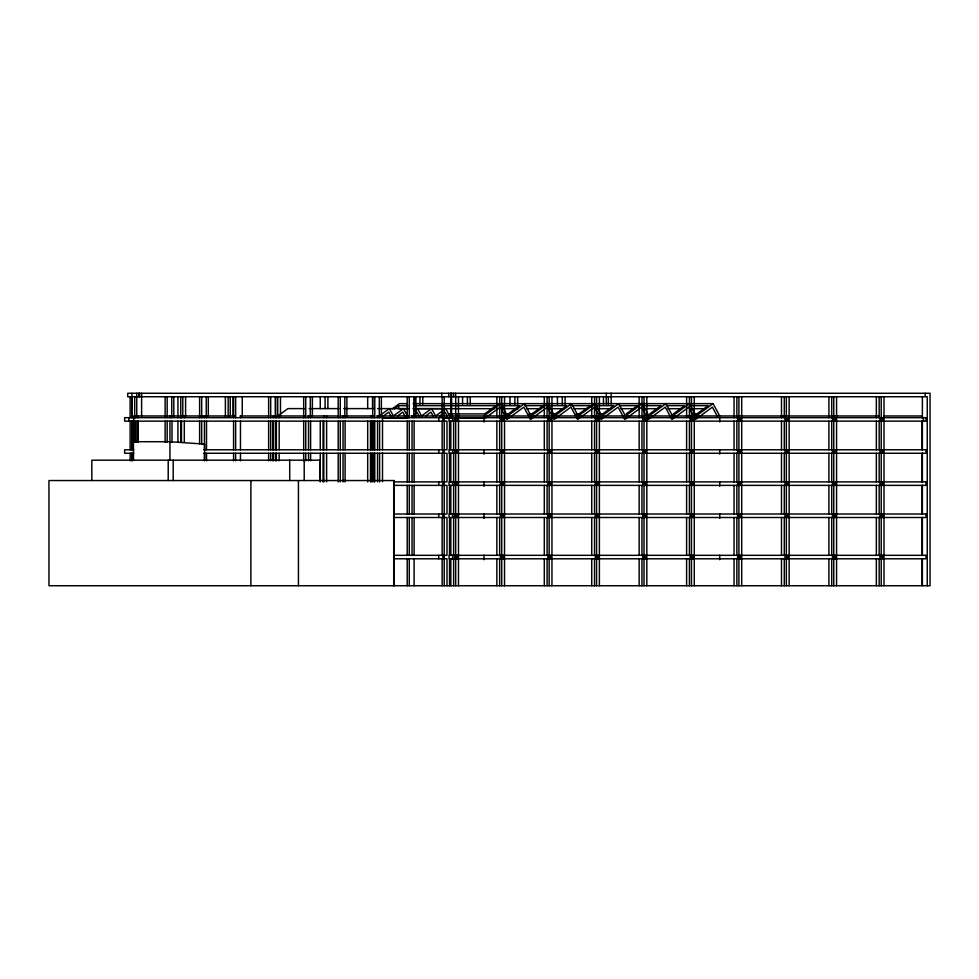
<?xml version="1.0" encoding="UTF-8"?>
<svg xmlns="http://www.w3.org/2000/svg" width="979" height="979" viewBox="0 0 979 979"><rect width="100%" height="100%" fill="white"/><g stroke="black" fill="none" stroke-linecap="round" stroke-linejoin="round"><path stroke-width="1.47" d="M277.816 415.965L287.924 408.598L304.579 408.598M379.277 415.965L389.385 408.598L393.362 415.965L403.47 408.598L407.448 415.965M392.175 408.916L399.432 403.629L407.007 403.629M383.438 415.965L388.749 412.086L390.829 415.965M394.158 408.965L398.686 405.673L407.815 405.673M397.511 415.965L402.822 412.086L404.914 415.965M414.178 411.045L417.556 408.598L421.508 415.965L431.592 408.598L435.582 415.965L445.714 408.598L449.691 415.965M413.725 414.411L416.907 412.098L418.975 415.965M425.657 415.965L430.956 412.086L433.048 415.965M448.223 413.909L484.727 413.909L496.035 405.673L413.897 405.673M442.643 418.204L485.046 418.204L500.257 407.129L506.914 419.453L523.826 407.129L530.483 419.453L547.396 407.129L554.016 419.465L570.916 407.129L577.598 419.453L594.547 407.117L601.204 419.453L618.128 407.129L624.773 419.453L641.698 407.129L648.355 419.453L665.279 407.129L671.924 419.453L688.849 407.129L695.494 419.453L712.418 407.129L717.191 415.965M505.262 413.909L508.309 413.909L519.616 405.673L501.358 405.673M528.831 413.909L531.878 413.909L543.186 405.673L524.928 405.673M552.34 413.933L555.387 413.933L566.694 405.673L548.436 405.673M626.168 413.909L637.476 405.673L619.23 405.673M649.75 413.909L661.058 405.673L642.799 405.673M693.854 413.909L696.889 413.909L708.209 405.673L689.95 405.673M719.724 415.965L713.067 403.629L696.142 415.965L689.497 403.629L672.573 415.965L665.916 403.629L648.991 415.965L642.346 403.629L625.422 415.965L618.777 403.629L601.852 415.965L595.195 403.629L578.246 415.965L571.552 403.629L554.665 415.965L548.056 403.629L531.132 415.965L524.475 403.629L507.55 415.965L500.905 403.629L483.981 415.965L485.046 418.204M439.742 415.965L445.066 412.086L447.158 415.965M575.982 413.897L579.03 413.897L590.337 405.673L570.561 405.673M413.065 403.629L713.067 403.629M595.648 405.673L613.906 405.673L602.599 413.909L599.552 413.909M666.381 405.673L684.627 405.673L673.319 413.909L673.319 416.944M309.119 408.598L338.795 408.598M343.751 408.598L374.247 408.598M377.723 408.598L408.463 408.598M413.003 408.598L445.714 408.598M407.815 408.696L398.686 408.696L398.686 405.673M413.897 408.696L494.517 408.696M502.876 408.696L518.087 408.696M526.457 408.696L540.139 408.696M549.965 408.708L563.647 408.708M573.596 408.696L587.29 408.696M597.178 408.696L610.872 408.696M620.747 408.696L634.441 408.696M644.317 408.696L658.01 408.696M667.898 408.696L681.592 408.696M691.468 408.696L705.161 408.696M234.715 415.965L137.036 415.965L137.036 417.678M240.185 415.965L268.968 415.965M271.905 415.965L304.677 415.965M307.357 415.965L338.905 415.965M341.414 415.965L374.174 415.965M376.707 415.965L408.378 415.965M410.972 415.965L879.423 415.965M883.988 415.965L922.132 415.965L922.132 417.678M407.815 418.204L383.572 418.204L382.508 415.965L382.508 449.606M133.474 460.179L133.474 441.713L169.942 441.713L204.611 444.111L204.611 460.179M201.576 444.111L204.611 444.111M133.793 449.789L124.651 449.789L124.651 453.265L133.793 453.265M203.571 449.789L446.987 449.789L446.987 421.154L124.651 421.154L124.651 417.678L446.987 417.678L446.987 415.965M203.571 453.265L446.987 453.265L446.987 481.901L394.353 481.901M394.353 485.376L446.987 485.376L446.987 514.012L394.353 514.012M394.353 517.499L446.987 517.499L446.987 555.326L394.353 555.326M394.353 558.801L446.987 558.801L446.987 585.736M133.474 441.713L137.99 442.018M927.248 585.736L927.248 396.752L127.723 396.752L127.723 393.264L930.05 393.264L930.05 585.736L922.389 585.736L922.389 558.801M925.204 393.264L925.204 396.324M923.417 417.678L923.417 421.154M922.389 396.752L922.389 417.678M922.389 421.154L922.389 449.789M922.389 453.265L922.389 481.901M922.389 485.376L922.389 514.012M922.389 517.499L922.389 555.326M922.132 421.154L922.132 449.789M922.132 453.265L922.132 481.901M922.132 485.376L922.132 514.012M922.132 517.499L922.132 555.326M922.132 558.801L922.132 585.736L48.95 585.736L48.95 480.542L394.243 480.542L394.243 585.736M884.013 396.752L884.013 585.736M882.728 417.678L882.728 421.154M882.728 449.789L882.728 453.265M882.728 481.901L882.728 485.376M882.728 514.012L882.728 517.499M882.728 555.326L882.728 558.801M881.21 396.752L881.21 585.736M879.913 417.678L879.913 421.154M879.913 449.789L879.913 453.265M879.913 481.901L879.913 485.376M879.913 514.012L879.913 517.499M879.913 555.326L879.913 558.801M879.166 396.752L879.166 417.678M879.166 421.154L879.166 449.789M879.166 453.265L879.166 481.901M879.166 485.376L879.166 514.012M879.166 517.499L879.166 555.326M879.166 558.801L879.166 585.736M876.352 396.752L876.352 417.678M876.352 421.154L876.352 449.789M876.352 453.265L876.352 481.901M876.352 485.376L876.352 514.012M876.352 517.499L876.352 555.326M876.352 558.801L876.352 585.736M836.58 396.752L836.58 585.736M835.283 417.678L835.283 421.154M835.283 449.789L835.283 453.265M835.283 481.901L835.283 485.376M835.283 514.012L835.283 517.499M835.283 555.326L835.283 558.801M833.765 396.752L833.765 585.736M832.48 417.678L832.48 421.154M832.48 449.789L832.48 453.265M832.48 481.901L832.48 485.376M832.48 514.012L832.48 517.499M832.48 555.326L832.48 558.801M831.722 396.752L831.722 417.678M831.722 421.154L831.722 449.789M831.722 453.265L831.722 481.901M831.722 485.376L831.722 514.012M831.722 517.499L831.722 555.326M831.722 558.801L831.722 585.736M828.919 396.752L828.919 417.678M828.919 421.154L828.919 449.789M828.919 453.265L828.919 481.901M828.919 485.376L828.919 514.012M828.919 517.499L828.919 555.326M828.919 558.801L828.919 585.736M789.135 396.752L789.135 585.736M787.85 417.678L787.85 421.154M787.85 449.789L787.85 453.265M787.85 481.901L787.85 485.376M787.85 514.012L787.85 517.499M787.85 555.326L787.85 558.801M786.333 396.752L786.333 585.736M785.048 417.678L785.048 421.154M785.048 449.789L785.048 453.265M785.048 481.901L785.048 485.376M785.048 514.012L785.048 517.499M785.048 555.326L785.048 558.801M784.289 396.752L784.289 417.678M784.289 421.154L784.289 449.789M784.289 453.265L784.289 481.901M784.289 485.376L784.289 514.012M784.289 517.499L784.289 555.326M784.289 558.801L784.289 585.736M781.487 396.752L781.487 417.678M781.487 421.154L781.487 449.789M781.487 453.265L781.487 481.901M781.487 485.376L781.487 514.012M781.487 517.499L781.487 555.326M781.487 558.801L781.487 585.736M741.703 396.752L741.703 585.736M740.405 417.678L740.405 421.154M740.405 449.789L740.405 453.265M740.405 481.901L740.405 485.376M740.405 514.012L740.405 517.499M740.405 555.326L740.405 558.801M738.9 396.752L738.9 585.736M737.603 417.678L737.603 421.154M737.603 449.789L737.603 453.265M737.603 481.901L737.603 485.376M737.603 514.012L737.603 517.499M737.603 555.326L737.603 558.801M736.857 396.752L736.857 417.678M736.857 421.154L736.857 449.789M736.857 453.265L736.857 481.901M736.857 485.376L736.857 514.012M736.857 517.499L736.857 555.326M736.857 558.801L736.857 585.736M734.042 396.752L734.042 417.678M734.042 421.154L734.042 449.789M734.042 453.265L734.042 481.901M734.042 485.376L734.042 514.012M734.042 517.499L734.042 555.326M734.042 558.801L734.042 585.736M719.724 417.495L719.724 422.071M719.724 449.606L719.724 454.195M719.724 481.729L719.724 486.318M719.724 513.84L719.724 518.429M719.724 555.142L719.724 559.731M696.889 413.909L696.889 416.944M694.27 396.752L694.27 585.736M692.973 417.678L692.973 421.154M692.973 449.789L692.973 453.265M692.973 481.901L692.973 485.376M692.973 514.012L692.973 517.499M692.973 555.326L692.973 558.801M691.455 396.752L691.455 585.736M690.171 417.678L690.171 421.154M690.171 449.789L690.171 453.265M690.171 481.901L690.171 485.376M690.171 514.012L690.171 517.499M690.171 555.326L690.171 558.801M689.412 396.752L689.412 417.678M689.412 421.154L689.412 449.789M689.412 453.265L689.412 481.901M689.412 485.376L689.412 514.012M689.412 517.499L689.412 555.326M689.412 558.801L689.412 585.736M686.609 396.752L686.609 417.678M686.609 421.154L686.609 449.789M686.609 453.265L686.609 481.901M686.609 485.376L686.609 514.012M686.609 517.499L686.609 555.326M686.609 558.801L686.609 585.736M646.825 396.752L646.825 585.736M645.54 417.678L645.54 421.154M645.54 449.789L645.54 453.265M645.54 481.901L645.54 485.376M645.54 514.012L645.54 517.499M645.54 555.326L645.54 558.801M644.023 396.752L644.023 585.736M642.726 417.678L642.726 421.154M642.726 449.789L642.726 453.265M642.726 481.901L642.726 485.376M642.726 514.012L642.726 517.499M642.726 555.326L642.726 558.801M641.979 396.752L641.979 417.678M641.979 421.154L641.979 449.789M641.979 453.265L641.979 481.901M641.979 485.376L641.979 514.012M641.979 517.499L641.979 555.326M641.979 558.801L641.979 585.736M639.165 396.752L639.165 417.678M639.165 421.154L639.165 449.789M639.165 453.265L639.165 481.901M639.165 485.376L639.165 514.012M639.165 517.499L639.165 555.326M639.165 558.801L639.165 585.736M611.129 393.264L611.129 403.96M608.326 396.752L608.326 404.131M606.282 393.264L606.282 403.96M603.468 396.752L603.468 404.217M599.393 396.752L599.393 585.736M598.096 417.678L598.096 421.154M598.096 449.789L598.096 453.265M598.096 481.901L598.096 485.376M598.096 514.012L598.096 517.499M598.096 555.326L598.096 558.801M596.578 396.752L596.578 585.736M595.293 417.678L595.293 421.154M595.293 449.789L595.293 453.265M595.293 481.901L595.293 485.376M595.293 514.012L595.293 517.499M595.293 555.326L595.293 558.801M594.534 396.752L594.534 417.678M594.534 421.154L594.534 449.789M594.534 453.265L594.534 481.901M594.534 485.376L594.534 514.012M594.534 517.499L594.534 555.326M594.534 558.801L594.534 585.736M591.732 396.752L591.732 417.678M591.732 421.154L591.732 449.789M591.732 453.265L591.732 481.901M591.732 485.376L591.732 514.012M591.732 517.499L591.732 555.326M591.732 558.801L591.732 585.736M579.03 413.897L579.03 416.919M565.091 396.752L565.091 404.131M562.289 396.752L562.289 404.131M557.443 396.752L557.443 404.217M555.387 413.933L555.387 416.968M551.948 396.752L551.948 585.736M550.663 417.678L550.663 421.154M550.663 449.789L550.663 453.265M550.663 481.901L550.663 485.376M550.663 514.012L550.663 517.499M550.663 555.326L550.663 558.801M549.146 396.752L549.146 585.736M547.848 417.678L547.848 421.154M547.848 449.789L547.848 453.265M547.848 481.901L547.848 485.376M547.848 514.012L547.848 517.499M547.848 555.326L547.848 558.801M547.102 396.752L547.102 417.678M547.102 421.154L547.102 449.789M547.102 453.265L547.102 481.901M547.102 485.376L547.102 514.012M547.102 517.499L547.102 555.326M547.102 558.801L547.102 585.736M544.3 396.752L544.3 417.678M544.3 421.154L544.3 449.789M544.3 453.265L544.3 481.901M544.3 485.376L544.3 514.012M544.3 517.499L544.3 555.326M544.3 558.801L544.3 585.736M531.878 413.909L531.878 416.944M517.658 396.752L517.658 404.131M514.856 396.752L514.856 404.131M509.998 396.752L509.998 404.217M508.309 413.909L508.309 416.944M504.515 396.752L504.515 585.736M503.218 417.678L503.218 421.154M503.218 449.789L503.218 453.265M503.218 481.901L503.218 485.376M503.218 514.012L503.218 517.499M503.218 555.326L503.218 558.801M501.713 396.752L501.713 585.736M500.416 417.678L500.416 421.154M500.416 449.789L500.416 453.265M500.416 481.901L500.416 485.376M500.416 514.012L500.416 517.499M500.416 555.326L500.416 558.801M499.657 396.752L499.657 417.678M499.657 421.154L499.657 449.789M499.657 453.265L499.657 481.901M499.657 485.376L499.657 514.012M499.657 517.499L499.657 555.326M499.657 558.801L499.657 585.736M496.855 396.752L496.855 417.678M496.855 421.154L496.855 449.789M496.855 453.265L496.855 481.901M496.855 485.376L496.855 514.012M496.855 517.499L496.855 555.326M496.855 558.801L496.855 585.736M484.727 413.909L484.727 416.944M483.981 417.495L483.981 422.071M483.981 449.606L483.981 454.195M483.981 481.729L483.981 486.318M483.981 513.84L483.981 518.429M483.981 555.142L483.981 559.731M470.226 396.752L470.226 404.131M467.411 396.752L467.411 404.131M462.565 396.752L462.565 404.217M458.478 396.752L458.478 585.736M457.193 417.678L457.193 421.154M457.193 449.789L457.193 453.265M457.193 481.901L457.193 485.376M457.193 514.012L457.193 517.499M457.193 555.326L457.193 558.801M455.676 393.264L455.676 585.736M454.378 417.678L454.378 421.154M454.378 449.789L454.378 453.265M454.378 481.901L454.378 485.376M454.378 514.012L454.378 517.499M454.378 555.326L454.378 558.801M453.632 393.264L453.632 396.752M453.632 421.154L453.632 449.789M453.632 453.265L453.632 481.901M453.632 485.376L453.632 514.012M453.632 517.499L453.632 555.326M453.632 558.801L453.632 585.736M452.604 417.678L452.604 421.154M452.604 449.789L452.604 453.265M452.604 481.901L452.604 485.376M452.604 514.012L452.604 517.499M452.604 555.326L452.604 558.801M452.335 415.965L452.335 417.678M451.564 393.264L451.564 415.965M450.817 393.264L450.817 417.678M450.817 421.154L450.817 449.789M450.817 453.265L450.817 481.901M450.817 485.376L450.817 514.012M450.817 517.499L450.817 555.326M450.817 558.801L450.817 585.736M449.532 421.154L449.532 449.789M449.532 453.265L449.532 481.901M449.532 485.376L449.532 514.012M449.532 517.499L449.532 555.326M449.532 558.801L449.532 585.736M448.761 393.264L448.761 396.752M444.209 396.752L444.209 585.736M442.912 417.678L442.912 421.154M442.912 449.789L442.912 453.265M442.912 481.901L442.912 485.376M442.912 514.012L442.912 517.499M442.912 555.326L442.912 558.801M442.153 396.752L442.153 417.678M442.153 421.154L442.153 449.789M442.153 453.265L442.153 481.901M442.153 485.376L442.153 514.012M442.153 517.499L442.153 555.326M442.153 558.801L442.153 585.736M441.786 393.264L441.786 396.752M438.714 417.678L438.714 421.154M438.714 449.789L438.714 453.265M438.714 481.901L438.714 485.376M438.714 514.012L438.714 517.499M438.714 555.326L438.714 558.801M422.781 396.752L422.781 404.131M419.979 396.752L419.979 404.131M415.891 396.752L415.891 415.965M415.12 396.752L415.12 404.217M414.117 415.965L414.117 417.678M414.117 421.154L414.117 449.789M414.117 453.265L414.117 481.901M414.117 485.376L414.117 514.012M414.117 517.499L414.117 555.326M414.117 558.801L414.117 585.736M413.836 396.752L413.836 415.965M412.049 415.965L412.049 417.678M412.049 421.154L412.049 449.789M412.049 453.265L412.049 481.901M412.049 485.376L412.049 514.012M412.049 517.499L412.049 555.326M409.271 396.752L409.271 417.678M409.271 421.154L409.271 449.789M409.271 453.265L409.271 481.901M409.271 485.376L409.271 514.012M409.271 517.499L409.271 555.326M409.271 558.801L409.271 585.736M407.215 396.752L407.215 417.678M407.215 421.154L407.215 449.789M407.215 453.265L407.215 481.901M407.215 485.376L407.215 514.012M407.215 517.499L407.215 555.326M407.215 558.801L407.215 585.736M393.717 480.542L393.717 585.736M382.508 452.665L382.508 481.729M381.382 396.752L381.382 415.965M379.607 415.965L379.607 417.678M379.607 421.154L379.607 449.789M379.607 453.265L379.607 481.901M379.326 396.752L379.326 415.965M377.551 415.965L377.551 417.678M377.551 421.154L377.551 449.789M377.551 453.265L377.551 481.901M374.773 396.752L374.773 417.678M374.773 421.154L374.773 449.789M374.773 453.265L374.773 481.901M374.051 421.154L374.051 449.789M374.051 453.265L374.051 481.901M372.718 396.752L372.718 417.678M372.718 421.154L372.718 449.789M372.718 453.265L372.718 481.901M372.534 396.752L372.534 408.573M371.249 415.965L371.249 417.678M371.249 421.154L371.249 449.789M371.249 453.265L371.249 481.901M370.49 421.154L370.49 449.789M370.49 453.265L370.49 481.901M367.688 396.752L367.688 408.708M367.688 421.154L367.688 449.789M367.688 453.265L367.688 481.901M346.884 396.752L346.884 415.965M345.097 415.965L345.097 417.678M345.097 421.154L345.097 449.789M345.097 453.265L345.097 481.901M344.816 396.752L344.816 415.965M343.042 415.965L343.042 417.678M343.042 421.154L343.042 449.789M343.042 453.265L343.042 481.901M340.264 396.752L340.264 417.678M340.264 421.154L340.264 449.789M340.264 453.265L340.264 481.901M338.208 396.752L338.208 417.678M338.208 421.154L338.208 449.789M338.208 453.265L338.208 481.901M327.904 396.752L327.904 408.573M326.619 415.965L326.619 417.678M326.619 421.154L326.619 449.789M326.619 453.265L326.619 481.901M325.101 396.752L325.101 408.573M323.816 415.965L323.816 417.678M323.816 421.154L323.816 449.789M323.816 453.265L323.816 481.901M323.058 421.154L323.058 449.789M323.058 453.265L323.058 481.901M320.255 396.752L320.255 408.708M320.255 421.154L320.255 449.789M320.255 453.265L320.255 481.901M319.741 480.542L319.741 460.179L91.818 460.179L91.818 480.542M312.374 396.752L312.374 415.965M310.6 415.965L310.6 417.678M310.6 421.154L310.6 449.789M310.6 453.265L310.6 460.803M310.319 396.752L310.319 415.965M308.532 415.965L308.532 417.678M308.532 421.154L308.532 449.789M308.532 453.265L308.532 460.803M305.754 396.752L305.754 417.678M305.754 421.154L305.754 449.789M305.754 453.265L305.754 460.803M304.212 460.179L304.212 480.542M303.698 396.752L303.698 417.678M303.698 421.154L303.698 449.789M303.698 453.265L303.698 460.803M298.436 480.542L298.436 585.736M289.711 460.179L289.711 480.542M280.471 396.752L280.471 415.965M279.174 415.965L279.174 417.678M279.174 421.154L279.174 449.789M279.174 453.265L279.174 460.803M277.669 396.752L277.669 415.965M277.314 396.752L277.314 415.965M276.372 415.965L276.372 417.678M276.372 421.154L276.372 449.789M276.372 453.265L276.372 460.803M275.527 415.965L275.527 417.678M275.527 421.154L275.613 449.789M275.527 453.265L275.613 460.803M275.258 396.752L275.258 415.965M273.471 415.965L273.471 417.678M273.471 421.154L273.471 449.789M273.471 453.265L273.471 460.803M272.811 421.154L272.811 449.789M272.811 453.265L272.811 460.803M270.693 396.752L270.693 417.678M270.693 421.154L270.693 449.789M270.693 453.265L270.693 460.803M268.638 396.752L268.638 417.678M268.638 421.154L268.638 449.789M268.638 453.265L268.638 460.803M250.893 480.542L250.893 585.736M242.254 396.752L242.254 415.965M240.467 415.965L240.467 417.678M240.467 421.154L240.467 449.789M240.467 453.265L240.467 460.803M235.633 396.752L235.633 417.678M235.633 421.154L235.633 449.789M235.633 453.265L235.633 460.803M233.577 396.752L233.577 417.678M233.577 421.154L233.577 449.789M233.577 453.265L233.577 460.803M233.026 396.752L233.026 415.965M230.224 396.752L230.224 415.965M228.18 396.752L228.18 416.185M225.378 396.752L225.378 416.185M208.294 396.752L208.294 415.965M206.52 415.965L206.52 417.678M206.52 421.154L206.52 449.789M206.52 453.265L206.52 460.803M206.239 396.752L206.239 415.965M204.464 415.965L204.464 417.678M204.464 421.154L204.464 449.789M204.464 453.265L204.464 460.803M201.686 396.752L201.686 417.678M201.686 421.154L201.686 443.756M199.63 396.752L199.63 417.678M199.63 421.154L199.63 443.756M185.594 396.752L185.594 415.965M184.309 415.965L184.309 417.678M184.309 421.154L184.309 442.251M182.792 396.752L182.792 415.965M181.494 415.965L181.494 417.678M181.494 421.154L181.494 442.251M180.748 396.752L180.748 417.678M180.748 421.154L180.748 442.251M177.933 396.752L177.933 417.678M177.933 421.154L177.933 442.251M173.797 396.752L173.797 415.965M173.185 460.179L173.185 480.542M172.01 415.965L172.01 417.678M172.01 421.154L172.01 442.251M171.741 396.752L171.741 415.965M169.954 415.965L169.954 417.678M169.954 421.154L169.942 460.179M168.217 460.179L168.217 480.542M167.176 396.752L167.176 417.678M167.176 421.154L167.176 442.251M165.121 396.752L165.121 417.678M165.121 421.154L165.121 442.251M141.612 393.264L141.612 415.965M139.556 393.264L139.556 396.752M138.81 393.264L138.81 396.752M138.272 415.965L138.272 417.678M138.272 421.154L138.272 442.251M137.036 421.154L137.036 442.251M136.754 393.264L136.754 415.965L133.682 415.965L133.682 442.251M135.457 415.965L135.457 417.678M135.457 421.154L135.457 442.251M134.98 415.965L134.98 417.678M134.98 421.154L134.98 442.251M134.71 396.752L134.71 417.678M134.71 421.154L134.71 442.251M132.202 396.752L132.202 417.678M132.202 421.154L132.202 449.789M132.202 453.265L132.202 460.803M131.908 393.264L131.908 417.678M131.908 421.154L131.908 449.789M131.908 453.265L131.908 460.803M130.134 396.752L130.134 417.678M130.134 421.154L130.134 449.789M130.134 453.265L130.134 460.803M128.836 417.678L128.836 421.154M925.95 417.678L449.043 417.678L449.043 421.154L925.95 421.154L925.95 417.678M925.95 449.789L449.043 449.789L449.043 453.265L925.95 453.265L925.95 449.789M925.95 481.901L449.043 481.901L449.043 485.376L925.95 485.376L925.95 481.901M925.95 514.012L449.043 514.012L449.043 517.499L925.95 517.499L925.95 514.012M925.95 555.326L449.043 555.326L449.043 558.801L925.95 558.801L925.95 555.326"/></g></svg>
